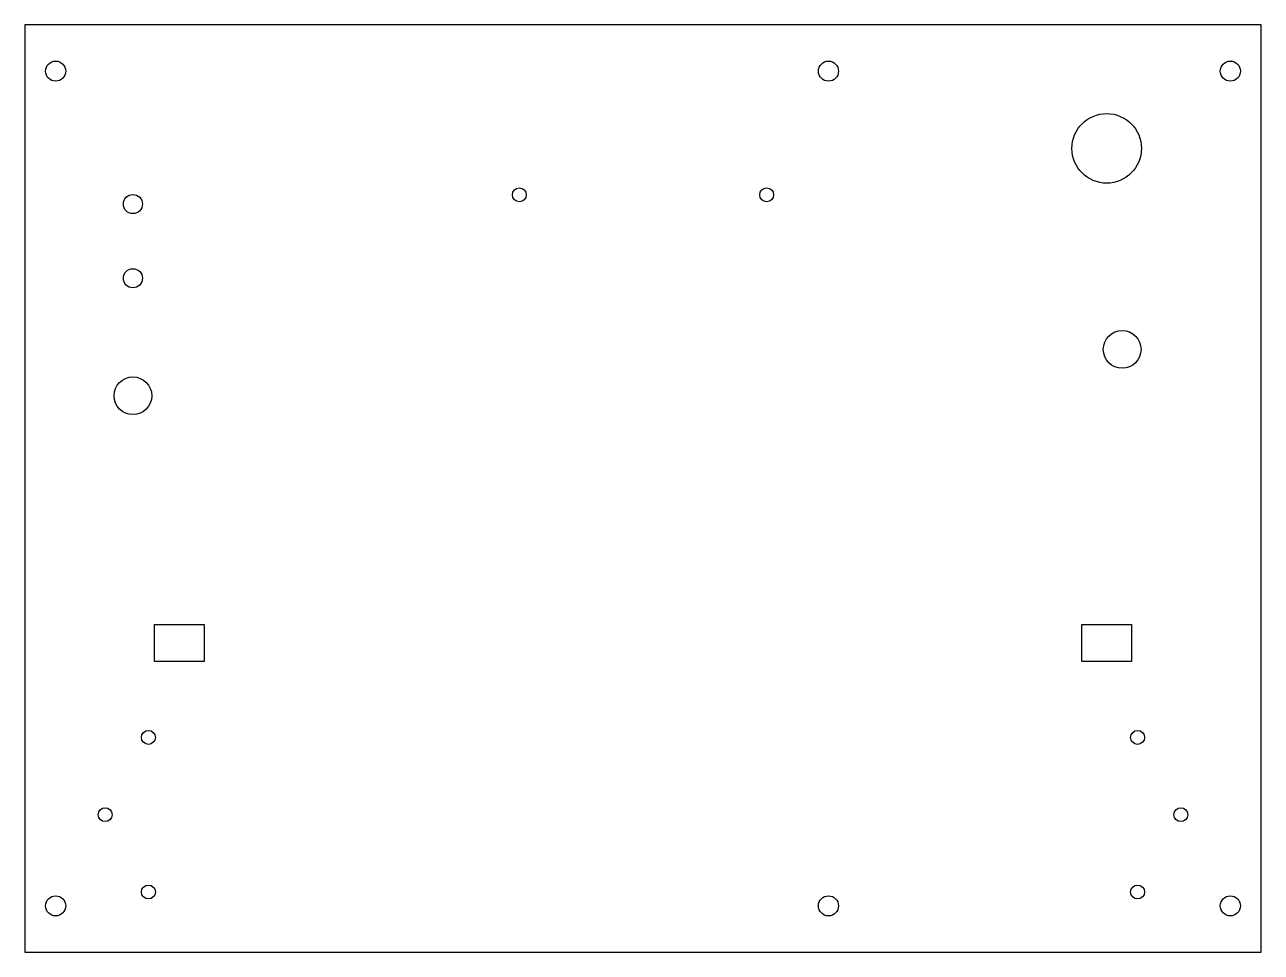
# Model space of a CAD drawing. Header units: millimetres. Extents: x -200 to 200, y -150 to 150.
import ezdxf

# ---------------------------------------------------------------- set-up
doc = ezdxf.new("R2010")
doc.units = ezdxf.units.MM

msp = doc.modelspace()

# ---------------------------------------------------------------- linework, layer by layer
for p, q in [((200, 150), (-200, 150)), ((-200, 150), (-200, -150)), ((200, -150), (200, 150)), ((-158, -56), (-158, -44)), ((-158, -44), (-142, -44)), ((-142, -44), (-142, -56)), ((142, -56), (142, -44)), ((142, -44), (158, -44)), ((158, -44), (158, -56)), ((-142, -56), (-158, -56)), ((158, -56), (142, -56)), ((-200, -150), (200, -150))]:
    msp.add_line(p, q)
for centre, radius in [((-190, 135), 3.25), ((60, 135), 3.25), ((190, 135), 3.25), ((150, 110), 11.25), ((-40, 95), 2.25), ((40, 95), 2.25), ((-165, 92), 3.1), ((-165, 68), 3.1), ((155, 45), 6.1), ((-165, 30), 6.1), ((-160, -80.5), 2.25), ((160, -80.5), 2.25), ((-174, -105.5), 2.25), ((174, -105.5), 2.25), ((-190, -135), 3.25), ((-160, -130.5), 2.25), ((60, -135), 3.25), ((160, -130.5), 2.25), ((190, -135), 3.25)]:
    msp.add_circle(centre, radius)

doc.saveas('drawing.dxf')
